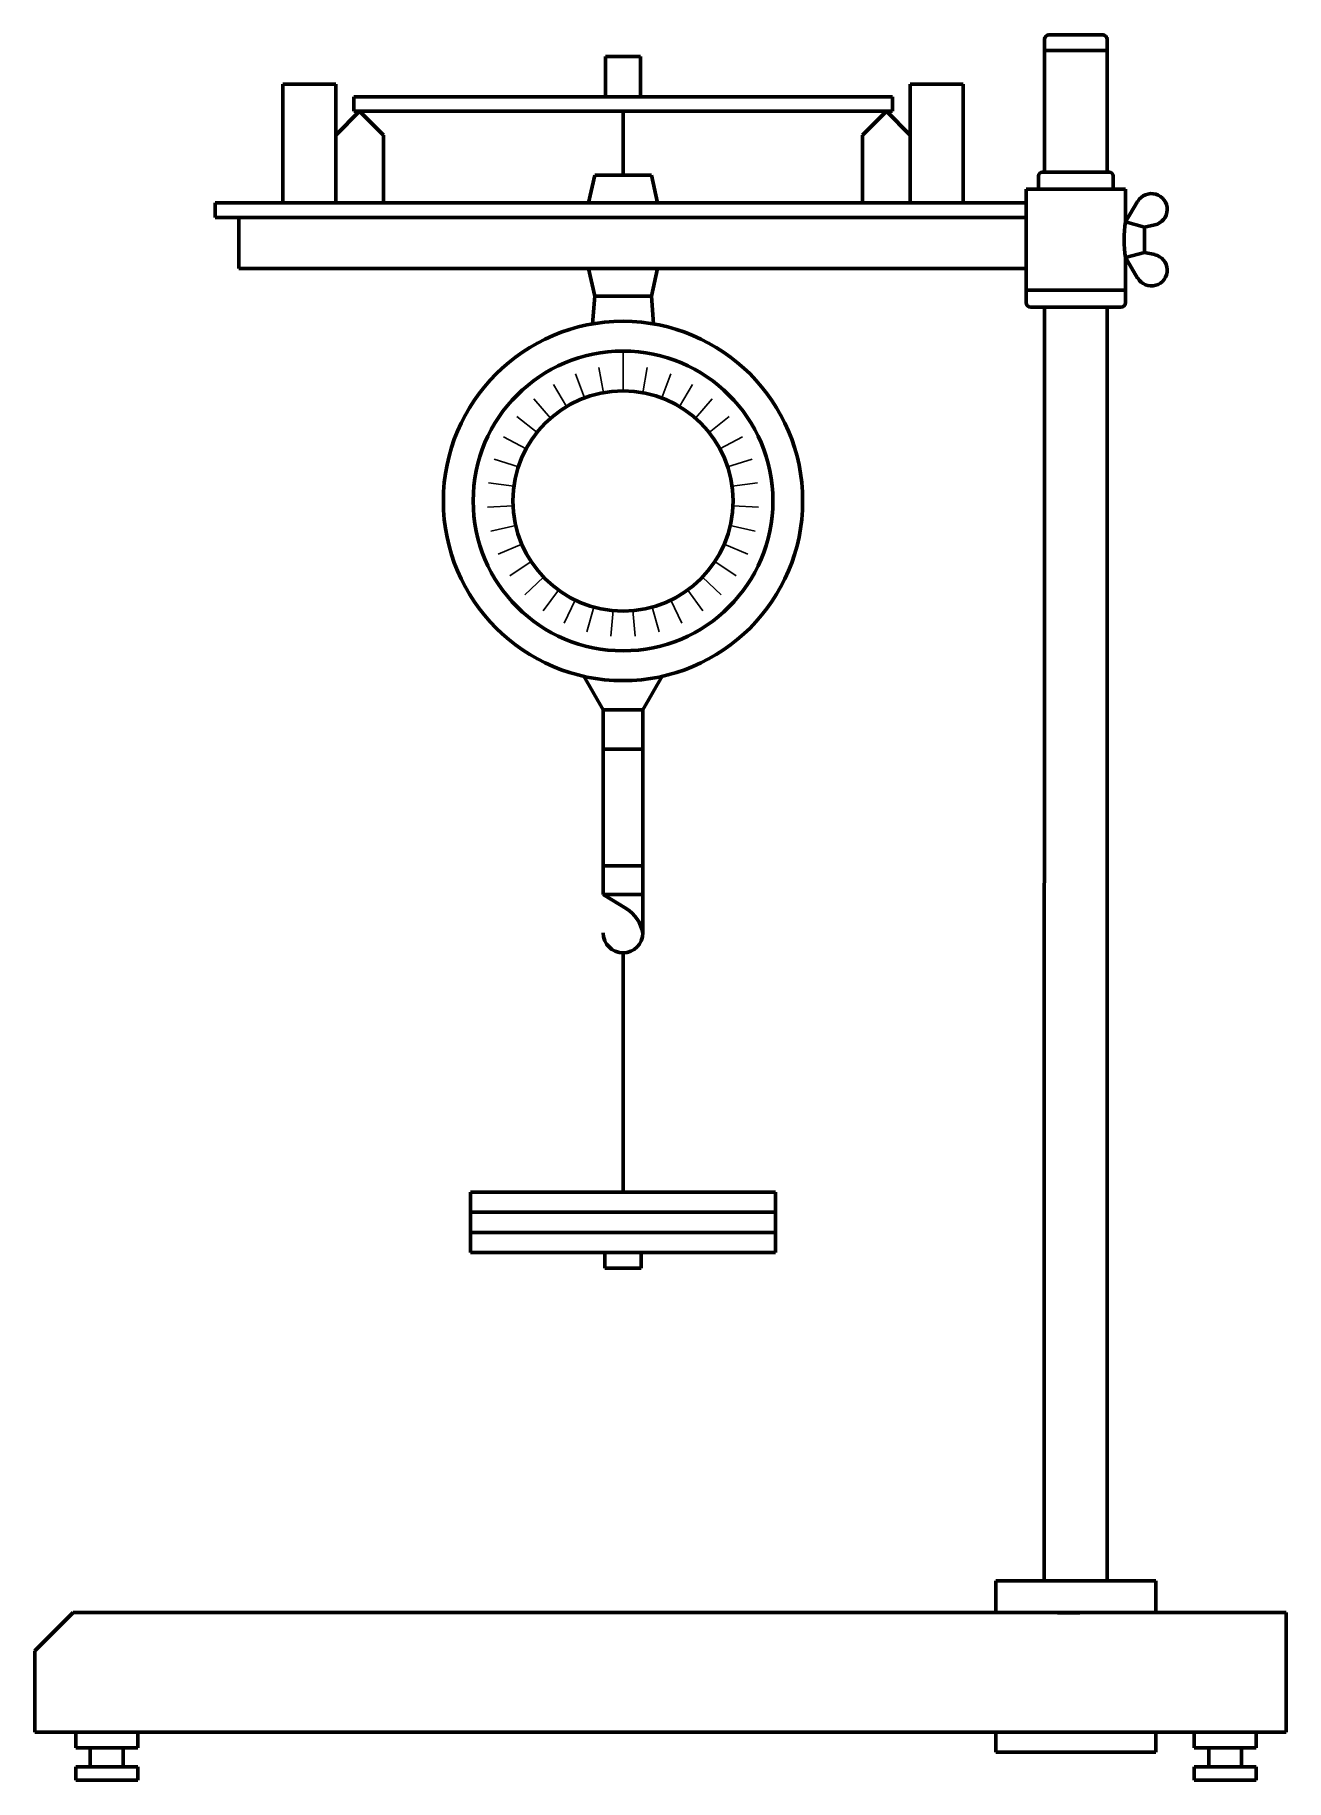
# Paper-space layout 'Чертёж' of a CAD drawing. Header units: millimetres. Extents: x 22.6 to 87.8, y 148.1 to 239.
import ezdxf

# ---------------------------------------------------------------- set-up
doc = ezdxf.new("R2010")
doc.units = ezdxf.units.MM
for name, color, linetype, lineweight in [('Основные', 7, 'Continuous', 60), ('Построения', 170, 'Continuous', 0), ('Тонкие', 7, 'Continuous', 25)]:
    doc.layers.add(name, color=color, linetype=linetype, lineweight=lineweight)
doc.layers.get('Построения').off()

# ---------------------------------------------------------------- blocks, each defined once
blk = doc.blocks.new('БАРАШЕК')
at = {"layer": 'Основные'}
for p, q in [((0, 1.35), (0.91, 2.89)), ((1.43, 0.96), (0, 1.35)), ((2.2, 1.12), (1.43, 0.96)), ((1.43, 0.96), (1.43, 0)), ((1.43, -0.96), (1.43, 0)), ((1.43, -0.96), (0, -1.35)), ((2.2, -1.12), (1.43, -0.96)), ((0, -1.35), (0.91, -2.89))]:
    blk.add_line(p, q, dxfattribs=at)
for centre, radius, start, end in [((1.95, 2.29), 1.19, 282.4121, 150.0186), ((8.8, 0), 8.9, 171.2657, 188.7343), ((1.95, -2.29), 1.19, 209.9814, 77.5879)]:
    blk.add_arc(centre, radius, start, end, dxfattribs=at)

psp = doc.layouts.new('Чертёж')

# ---------------------------------------------------------------- linework, layer by layer
at = {"layer": 'Основные'}
for p, q in [((75.243, 231.929), (75.242, 238.177)), ((75.242, 238.177), (78.506, 238.177)), ((78.506, 238.177), (78.506, 231.929)), ((52.38, 235.761), (52.38, 237.863)), ((52.38, 237.863), (53.286, 237.863)), ((54.192, 237.863), (53.286, 237.863)), ((54.192, 235.761), (54.192, 237.863)), ((35.566, 230.23), (35.566, 236.426)), ((35.566, 236.426), (38.325, 236.426)), ((38.325, 236.426), (38.325, 230.23)), ((71.006, 236.426), (68.247, 236.426)), ((68.247, 236.426), (68.247, 230.23)), ((71.006, 230.23), (71.006, 236.426)), ((39.264, 235.004), (39.264, 235.761)), ((39.264, 235.761), (53.286, 235.761)), ((67.327, 235.761), (53.286, 235.761)), ((67.327, 235.004), (67.327, 235.761)), ((38.325, 233.764), (39.565, 235.004)), ((39.565, 235.004), (39.264, 235.004)), ((40.805, 233.764), (39.565, 235.004)), ((39.565, 235.004), (53.286, 235.004)), ((67.007, 235.004), (53.286, 235.004)), ((53.286, 235.004), (53.286, 231.682)), ((65.767, 233.764), (67.007, 235.004)), ((68.247, 233.764), (67.007, 235.004)), ((67.007, 235.004), (67.327, 235.004)), ((38.325, 230.23), (38.325, 233.764)), ((40.805, 230.23), (40.805, 233.764)), ((65.767, 230.23), (65.767, 233.764)), ((68.247, 230.23), (68.247, 233.764)), ((76.874, 231.831), (75.121, 231.831)), ((76.874, 231.831), (78.627, 231.831)), ((51.809, 231.682), (51.486, 230.23)), ((53.286, 231.682), (51.809, 231.682)), ((53.286, 231.682), (54.763, 231.682)), ((54.763, 231.682), (55.086, 230.23)), ((74.283, 230.948), (74.283, 225.047)), ((74.283, 230.948), (79.465, 230.948)), ((74.283, 230.948), (79.465, 230.948)), ((74.934, 231.644), (74.934, 230.948)), ((78.815, 231.644), (78.815, 230.948)), ((79.465, 230.948), (79.465, 229.247)), ((74.283, 230.23), (32.038, 230.23)), ((32.038, 229.468), (32.038, 230.23)), ((32.038, 230.23), (33.268, 230.23)), ((32.038, 229.468), (74.283, 229.468)), ((33.268, 226.823), (33.268, 229.468)), ((79.465, 225.047), (79.465, 227.382)), ((33.268, 226.823), (74.283, 226.823)), ((51.809, 225.372), (51.486, 226.823)), ((54.763, 225.372), (55.086, 226.823)), ((74.283, 225.68), (79.465, 225.68)), ((51.809, 225.372), (51.694, 223.928)), ((53.286, 225.372), (51.809, 225.372)), ((53.286, 225.372), (54.763, 225.372)), ((54.763, 225.372), (54.878, 223.928)), ((74.533, 224.797), (76.874, 224.797)), ((75.217, 164.809), (75.242, 224.797)), ((79.215, 224.797), (76.874, 224.797)), ((78.506, 224.797), (78.506, 164.809)), ((51.243, 205.575), (52.254, 203.832)), ((55.329, 205.575), (54.318, 203.832)), ((52.254, 203.832), (53.286, 203.832)), ((52.254, 203.832), (52.254, 195.271)), ((54.318, 203.832), (53.286, 203.832)), ((54.318, 203.832), (54.318, 194.289)), ((52.254, 201.777), (54.318, 201.777)), ((52.254, 195.698), (54.318, 195.698)), ((52.254, 195.271), (52.254, 194.213)), ((52.254, 194.213), (53.453, 193.476)), ((52.254, 194.213), (54.237, 194.213)), ((54.318, 194.289), (54.318, 192.207)), ((53.286, 191.175), (53.286, 178.711)), ((58.174, 178.711), (45.344, 178.711)), ((45.344, 178.711), (45.344, 177.661)), ((48.398, 178.711), (61.228, 178.711)), ((61.228, 178.711), (61.228, 177.661)), ((45.344, 177.661), (58.174, 177.661)), ((58.174, 177.661), (45.344, 177.661)), ((45.344, 177.661), (45.344, 176.61)), ((61.228, 177.661), (48.398, 177.661)), ((48.398, 177.661), (61.228, 177.661)), ((61.228, 177.661), (61.228, 176.61)), ((45.344, 176.61), (58.174, 176.61)), ((58.174, 176.61), (45.344, 176.61)), ((45.344, 176.61), (45.344, 175.559)), ((61.228, 176.61), (48.398, 176.61)), ((48.398, 176.61), (61.228, 176.61)), ((61.228, 176.61), (61.228, 175.559)), ((45.344, 175.559), (58.174, 175.559)), ((61.228, 175.559), (48.398, 175.559)), ((52.347, 175.559), (52.347, 174.751)), ((54.225, 175.559), (54.225, 174.751)), ((52.347, 174.751), (53.286, 174.751)), ((54.225, 174.751), (53.286, 174.751)), ((75.217, 164.809), (75.217, 158.467)), ((78.506, 164.809), (78.506, 158.467)), ((76.874, 158.467), (72.705, 158.467)), ((72.705, 158.467), (72.705, 156.813)), ((76.874, 158.467), (81.043, 158.467)), ((81.043, 158.467), (81.043, 156.813)), ((22.648, 154.813), (24.648, 156.813)), ((24.648, 156.813), (87.829, 156.813)), ((87.829, 150.578), (87.829, 156.813)), ((87.829, 156.813), (87.829, 150.578)), ((22.648, 150.578), (22.648, 154.813)), ((87.829, 150.578), (22.648, 150.578)), ((24.781, 150.578), (24.781, 149.762)), ((28.002, 150.578), (28.002, 149.762)), ((35.171, 150.578), (87.829, 150.578)), ((72.705, 150.578), (72.705, 149.531)), ((81.043, 149.531), (81.043, 150.578)), ((83.046, 150.578), (83.046, 149.762)), ((86.266, 150.578), (86.266, 149.762)), ((24.781, 149.762), (26.391, 149.762)), ((25.535, 149.762), (25.535, 148.78)), ((28.002, 149.762), (26.391, 149.762)), ((27.248, 149.762), (27.248, 148.78)), ((72.705, 149.531), (81.043, 149.531)), ((83.046, 149.762), (84.656, 149.762)), ((83.8, 149.762), (83.8, 148.78)), ((86.266, 149.762), (84.656, 149.762)), ((85.512, 149.762), (85.512, 148.78)), ((24.781, 148.78), (24.781, 148.082)), ((24.781, 148.78), (26.391, 148.78)), ((28.002, 148.78), (26.391, 148.78)), ((28.002, 148.78), (28.002, 148.082)), ((83.046, 148.78), (83.046, 148.082)), ((83.046, 148.78), (84.656, 148.78)), ((86.266, 148.78), (84.656, 148.78)), ((86.266, 148.78), (86.266, 148.082)), ((24.781, 148.082), (26.391, 148.082)), ((28.002, 148.082), (26.391, 148.082)), ((83.046, 148.082), (84.656, 148.082)), ((86.266, 148.082), (84.656, 148.082))]:
    psp.add_line(p, q, dxfattribs=at)
psp.add_lwpolyline([(75.242, 238.177), (78.506, 238.177), (78.506, 238.734, 0.414214), (78.256, 238.984), (75.492, 238.984, 0.414214), (75.242, 238.734)], format="xyb", close=True, dxfattribs=at)
psp.add_lwpolyline([(75.242, 238.177), (78.506, 238.177), (78.506, 238.177), (75.242, 238.177)], close=True, dxfattribs=at)
for radius in [9.358, 7.806, 5.732]:
    psp.add_circle((53.286, 214.707), radius, dxfattribs=at)
for centre, radius, start, end in [((75.121, 231.644), 0.187, 90, 180), ((78.627, 231.644), 0.187, 0, 90), ((74.533, 225.047), 0.25, 180, 270), ((79.215, 225.047), 0.25, 270, 360), ((52.448, 191.862), 1.901, 10.4737, 58.11931), ((53.286, 192.207), 1.032, 180, 0)]:
    psp.add_arc(centre, radius, start, end, dxfattribs=at)
at = {"layer": 'Тонкие'}
for p, q in [((53.286, 222.512), (53.286, 220.438)), ((50.803, 221.322), (51.272, 220.073)), ((52.024, 221.659), (52.263, 220.346)), ((54.548, 221.659), (54.31, 220.346)), ((55.769, 221.322), (55.3, 220.073)), ((48.637, 220.028), (49.515, 219.023)), ((49.662, 220.772), (50.346, 219.627)), ((56.91, 220.772), (56.226, 219.627)), ((57.935, 220.028), (57.057, 219.023)), ((47.762, 219.112), (48.805, 218.28)), ((58.81, 219.112), (57.767, 218.28)), ((47.064, 218.055), (48.239, 217.423)), ((59.508, 218.055), (58.334, 217.423)), ((46.566, 216.89), (47.835, 216.478)), ((60.006, 216.89), (58.737, 216.478)), ((46.284, 215.655), (47.606, 215.476)), ((60.288, 215.655), (58.966, 215.476)), ((46.227, 214.39), (47.56, 214.449)), ((60.345, 214.39), (59.012, 214.449)), ((46.397, 213.134), (47.698, 213.431)), ((60.175, 213.134), (58.874, 213.431)), ((46.789, 211.929), (48.015, 212.454)), ((59.783, 211.929), (58.557, 212.454)), ((47.389, 210.814), (48.502, 211.549)), ((59.183, 210.814), (58.07, 211.549)), ((48.179, 209.824), (49.143, 210.746)), ((49.133, 208.99), (49.917, 210.069)), ((57.439, 208.99), (56.655, 210.069)), ((58.393, 209.824), (57.429, 210.746)), ((50.22, 208.34), (50.799, 209.542)), ((51.406, 207.895), (51.761, 209.181)), ((55.166, 207.895), (54.811, 209.181)), ((56.352, 208.34), (55.773, 209.542)), ((52.653, 207.669), (52.772, 208.998)), ((53.919, 207.669), (53.8, 208.998)), ((75.914, 158.414), (77.084, 158.414)), ((75.914, 156.743), (77.084, 156.743))]:
    psp.add_line(p, q, dxfattribs=at)

# ---------------------------------------------------------------- block references
at = {"layer": 'Построения', "xscale": 0.6903602276946508, "yscale": 0.6903602276946543, "zscale": 0.6903602276946519}
psp.add_blockref('БАРАШЕК', (79.465, 228.314), dxfattribs=at)

doc.saveas('drawing.dxf')
